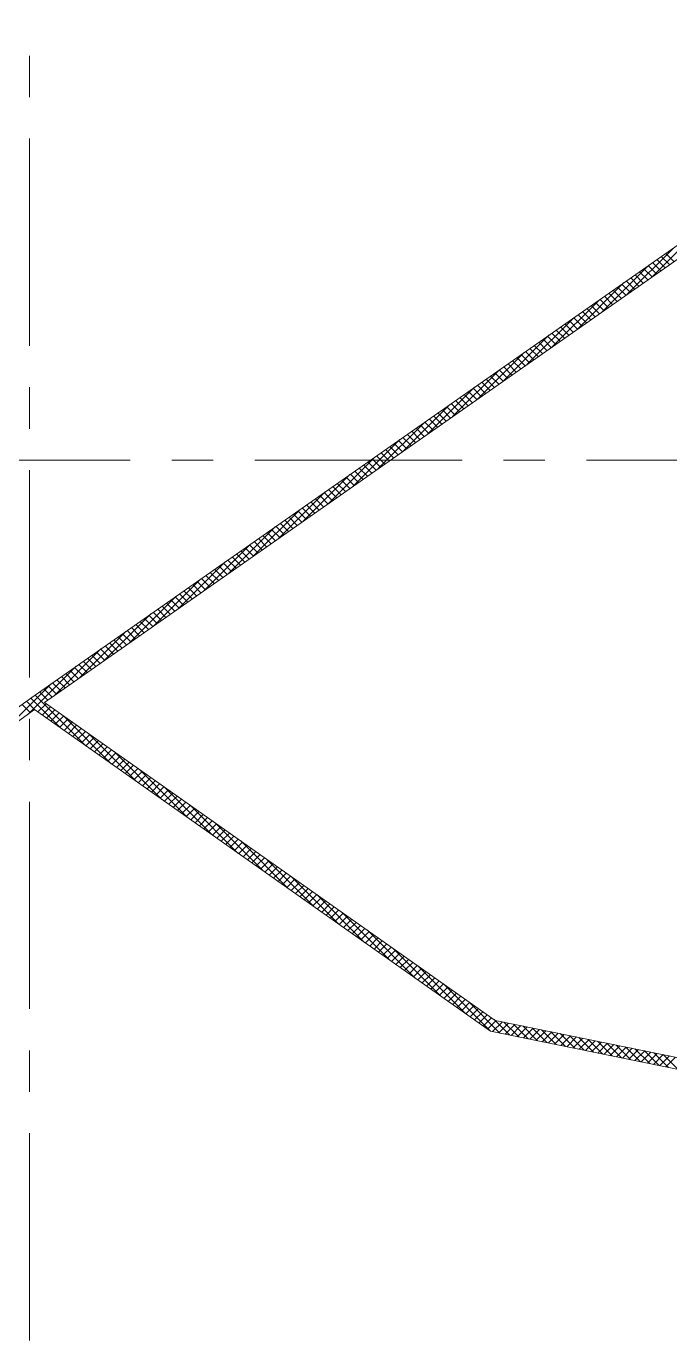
# Model space of a CAD drawing. Header units: millimetres. Extents: x 3384 to 3978, y 1077 to 1497.
# Drawn here: x 3638.23 to 3645.99, y 1178.98 to 1194.75 of the extents above; entities that cross this region are included whole.
import ezdxf

# ---------------------------------------------------------------- set-up
doc = ezdxf.new("R2010")
doc.units = ezdxf.units.MM
doc.linetypes.add('CENTERX2', pattern=[4, 2.5, -0.5, 0.5, -0.5])
for name, color, linetype, lineweight, true_color in [('1', 1, 'Continuous', 18, 0xff0000), ('2', 2, 'Continuous', 18, 0xffff00), ('3', 3, 'CENTERX2', 18, 0x00ff00)]:
    doc.layers.add(name, color=color, linetype=linetype, lineweight=lineweight, true_color=true_color)

msp = doc.modelspace()

# ---------------------------------------------------------------- linework, layer by layer
at = {"layer": '1'}
for p, q in [((3647.31021, 1192.97106), (3638.29725, 1186.65418)), ((3647.32033, 1192.80916), (3638.45015, 1186.59235)), ((3638.29725, 1186.65418), (3632.78265, 1182.65802)), ((3638.45015, 1186.59235), (3643.88261, 1182.75753)), ((3638.33053, 1186.50739), (3632.84067, 1182.52915)), ((3638.33053, 1186.50739), (3643.82651, 1182.62773)), ((3643.88261, 1182.75753), (3655.9262, 1180.30191)), ((3643.82651, 1182.62773), (3655.9262, 1180.16067))]:
    msp.add_line(p, q, dxfattribs=at)
at = {"layer": '2'}
for p, q in [((3645.77237, 1191.72424), (3646.33732, 1192.28919)), ((3645.47217, 1191.51384), (3646.03711, 1192.07878)), ((3645.93438, 1191.83779), (3645.83502, 1191.93715)), ((3645.98718, 1191.87479), (3645.88782, 1191.97415)), ((3646.03998, 1191.9118), (3645.94062, 1192.01116)), ((3645.17196, 1191.30343), (3645.7369, 1191.86838)), ((3645.72319, 1191.68977), (3645.62383, 1191.78913)), ((3645.77599, 1191.72678), (3645.67663, 1191.82613)), ((3645.82879, 1191.76378), (3645.72943, 1191.86314)), ((3645.88158, 1191.80079), (3645.78223, 1191.90014)), ((3644.87175, 1191.09303), (3645.4367, 1191.65797)), ((3645.512, 1191.54175), (3645.41264, 1191.64111)), ((3645.56479, 1191.57876), (3645.46544, 1191.67812)), ((3645.61759, 1191.61576), (3645.51823, 1191.71512)), ((3645.67039, 1191.65277), (3645.57103, 1191.75213)), ((3645.3008, 1191.39374), (3645.20145, 1191.4931)), ((3645.3536, 1191.43074), (3645.25424, 1191.5301)), ((3645.4064, 1191.46775), (3645.30704, 1191.5671)), ((3645.4592, 1191.50475), (3645.35984, 1191.60411)), ((3644.57154, 1190.88262), (3645.13649, 1191.44757)), ((3645.03681, 1191.20872), (3644.93746, 1191.30807)), ((3645.08961, 1191.24572), (3644.99025, 1191.34508)), ((3645.14241, 1191.28272), (3645.04305, 1191.38208)), ((3645.19521, 1191.31973), (3645.09585, 1191.41909)), ((3645.24801, 1191.35673), (3645.14865, 1191.45609)), ((3644.27133, 1190.67222), (3644.83628, 1191.23716)), ((3644.82562, 1191.0607), (3644.72626, 1191.16006)), ((3644.87842, 1191.0977), (3644.77906, 1191.19706)), ((3644.93122, 1191.13471), (3644.83186, 1191.23406)), ((3644.98402, 1191.17171), (3644.88466, 1191.27107)), ((3643.97113, 1190.46181), (3644.53607, 1191.02676)), ((3644.61443, 1190.91268), (3644.51507, 1191.01204)), ((3644.66723, 1190.94968), (3644.56787, 1191.04904)), ((3644.72002, 1190.98669), (3644.62067, 1191.08605)), ((3644.77282, 1191.02369), (3644.67346, 1191.12305)), ((3644.40324, 1190.76466), (3644.30388, 1190.86402)), ((3644.45603, 1190.80167), (3644.35668, 1190.90102)), ((3644.50883, 1190.83867), (3644.40947, 1190.93803)), ((3644.56163, 1190.87568), (3644.46227, 1190.97503)), ((3643.67092, 1190.25141), (3644.23586, 1190.81635)), ((3644.13924, 1190.57964), (3644.03989, 1190.679)), ((3644.19204, 1190.61664), (3644.09268, 1190.716)), ((3644.24484, 1190.65365), (3644.14548, 1190.75301)), ((3644.29764, 1190.69065), (3644.19828, 1190.79001)), ((3644.35044, 1190.72766), (3644.25108, 1190.82702)), ((3643.37071, 1190.041), (3643.93565, 1190.60595)), ((3643.92805, 1190.43162), (3643.82869, 1190.53098)), ((3643.98085, 1190.46863), (3643.88149, 1190.56798)), ((3644.03365, 1190.50563), (3643.93429, 1190.60499)), ((3644.08645, 1190.54264), (3643.98709, 1190.64199)), ((3643.0705, 1189.83059), (3643.63545, 1190.39554)), ((3643.71686, 1190.2836), (3643.6175, 1190.38296)), ((3643.76966, 1190.32061), (3643.6703, 1190.41997)), ((3643.82246, 1190.35761), (3643.7231, 1190.45697)), ((3643.87525, 1190.39462), (3643.7759, 1190.49398)), ((3643.50567, 1190.13559), (3643.40631, 1190.23495)), ((3643.55847, 1190.17259), (3643.45911, 1190.27195)), ((3643.61126, 1190.2096), (3643.51191, 1190.30895)), ((3643.66406, 1190.2466), (3643.5647, 1190.34596)), ((3642.77029, 1189.62019), (3643.33524, 1190.18513)), ((3643.24168, 1189.95057), (3643.14232, 1190.04992)), ((3643.29447, 1189.98757), (3643.19512, 1190.08693)), ((3643.34727, 1190.02457), (3643.24791, 1190.12393)), ((3643.40007, 1190.06158), (3643.30071, 1190.16094)), ((3643.45287, 1190.09858), (3643.35351, 1190.19794)), ((3642.47009, 1189.40978), (3643.03503, 1189.97473)), ((3643.03048, 1189.80255), (3642.93113, 1189.90191)), ((3643.08328, 1189.83955), (3642.98392, 1189.93891)), ((3643.13608, 1189.87656), (3643.03672, 1189.97591)), ((3643.18888, 1189.91356), (3643.08952, 1190.01292)), ((3642.16988, 1189.19938), (3642.73482, 1189.76432)), ((3642.81929, 1189.65453), (3642.71993, 1189.75389)), ((3642.87209, 1189.69153), (3642.77273, 1189.79089)), ((3642.92489, 1189.72854), (3642.82553, 1189.8279)), ((3642.97769, 1189.76554), (3642.87833, 1189.8649)), ((3642.6081, 1189.50651), (3642.50874, 1189.60587)), ((3642.6609, 1189.54352), (3642.56154, 1189.64287)), ((3642.71369, 1189.58052), (3642.61434, 1189.67988)), ((3642.76649, 1189.61753), (3642.66713, 1189.71688)), ((3641.86967, 1188.98897), (3642.43461, 1189.55392)), ((3642.34411, 1189.32149), (3642.24475, 1189.42085)), ((3642.39691, 1189.35849), (3642.29755, 1189.45785)), ((3642.4497, 1189.3955), (3642.35035, 1189.49486)), ((3642.5025, 1189.4325), (3642.40314, 1189.53186)), ((3642.5553, 1189.46951), (3642.45594, 1189.56887)), ((3641.56946, 1188.77857), (3642.13441, 1189.34351)), ((3642.13291, 1189.17347), (3642.03356, 1189.27283)), ((3642.18571, 1189.21048), (3642.08636, 1189.30983)), ((3642.23851, 1189.24748), (3642.13915, 1189.34684)), ((3642.29131, 1189.28449), (3642.19195, 1189.38384)), ((3641.26925, 1188.56816), (3641.8342, 1189.13311)), ((3641.92172, 1189.02545), (3641.82236, 1189.12481)), ((3641.97452, 1189.06246), (3641.87516, 1189.16182)), ((3642.02732, 1189.09946), (3641.92796, 1189.19882)), ((3642.08012, 1189.13647), (3641.98076, 1189.23583)), ((3641.65773, 1188.84043), (3641.55837, 1188.93979)), ((3641.71053, 1188.87744), (3641.61117, 1188.9768)), ((3641.76333, 1188.91444), (3641.66397, 1189.0138)), ((3641.81613, 1188.95145), (3641.71677, 1189.0508)), ((3641.86892, 1188.98845), (3641.76957, 1189.08781)), ((3640.96904, 1188.35776), (3641.53399, 1188.9227)), ((3641.44654, 1188.69242), (3641.34718, 1188.79177)), ((3641.49934, 1188.72942), (3641.39998, 1188.82878)), ((3641.55214, 1188.76642), (3641.45278, 1188.86578)), ((3641.60493, 1188.80343), (3641.50558, 1188.90279)), ((3640.66884, 1188.14735), (3641.23378, 1188.7123)), ((3641.23535, 1188.5444), (3641.13599, 1188.64376)), ((3641.28814, 1188.5814), (3641.18879, 1188.68076)), ((3641.34094, 1188.61841), (3641.24158, 1188.71776)), ((3641.39374, 1188.65541), (3641.29438, 1188.75477)), ((3640.36863, 1187.93694), (3640.93357, 1188.50189)), ((3641.02415, 1188.39638), (3640.9248, 1188.49574)), ((3641.07695, 1188.43338), (3640.97759, 1188.53274)), ((3641.12975, 1188.47039), (3641.03039, 1188.56975)), ((3641.18255, 1188.50739), (3641.08319, 1188.60675)), ((3640.76016, 1188.21136), (3640.6608, 1188.31072)), ((3640.81296, 1188.24836), (3640.7136, 1188.34772)), ((3640.86576, 1188.28537), (3640.7664, 1188.38472)), ((3640.91856, 1188.32237), (3640.8192, 1188.42173)), ((3640.97136, 1188.35938), (3640.872, 1188.45873)), ((3640.06842, 1187.72654), (3640.63337, 1188.29148)), ((3640.54897, 1188.06334), (3640.44961, 1188.1627)), ((3640.60177, 1188.10034), (3640.50241, 1188.1997)), ((3640.65457, 1188.13735), (3640.55521, 1188.23671)), ((3640.70736, 1188.17435), (3640.60801, 1188.27371)), ((3639.76821, 1187.51613), (3640.33316, 1188.08108)), ((3640.33778, 1187.91532), (3640.23842, 1188.01468)), ((3640.39058, 1187.95233), (3640.29122, 1188.05169)), ((3640.44337, 1187.98933), (3640.34402, 1188.08869)), ((3640.49617, 1188.02634), (3640.39681, 1188.12569)), ((3639.468, 1187.30573), (3640.03295, 1187.87067)), ((3640.12659, 1187.76731), (3640.02723, 1187.86666)), ((3640.17938, 1187.80431), (3640.08003, 1187.90367)), ((3640.23218, 1187.84131), (3640.13282, 1187.94067)), ((3640.28498, 1187.87832), (3640.18562, 1187.97768)), ((3639.86259, 1187.58228), (3639.76324, 1187.68164)), ((3639.91539, 1187.61929), (3639.81603, 1187.71865)), ((3639.96819, 1187.65629), (3639.86883, 1187.75565)), ((3640.02099, 1187.6933), (3639.92163, 1187.79265)), ((3640.07379, 1187.7303), (3639.97443, 1187.82966)), ((3639.1678, 1187.09532), (3639.73274, 1187.66027)), ((3639.6514, 1187.43427), (3639.55204, 1187.53362)), ((3639.7042, 1187.47127), (3639.60484, 1187.57063)), ((3639.757, 1187.50827), (3639.65764, 1187.60763)), ((3639.8098, 1187.54528), (3639.71044, 1187.64464)), ((3638.86759, 1186.88492), (3639.43253, 1187.44986)), ((3639.44021, 1187.28625), (3639.34085, 1187.38561)), ((3639.49301, 1187.32325), (3639.39365, 1187.42261)), ((3639.54581, 1187.36026), (3639.44645, 1187.45961)), ((3639.5986, 1187.39726), (3639.49925, 1187.49662)), ((3638.56738, 1186.67451), (3639.13233, 1187.23946)), ((3639.22902, 1187.13823), (3639.12966, 1187.23759)), ((3639.28181, 1187.17523), (3639.18246, 1187.27459)), ((3639.33461, 1187.21224), (3639.23525, 1187.3116)), ((3639.38741, 1187.24924), (3639.28805, 1187.3486)), ((3638.96503, 1186.95321), (3638.86567, 1187.05257)), ((3639.01782, 1186.99021), (3638.91847, 1187.08957)), ((3639.07062, 1187.02722), (3638.97126, 1187.12657)), ((3639.12342, 1187.06422), (3639.02406, 1187.16358)), ((3639.17622, 1187.10123), (3639.07686, 1187.20058)), ((3638.25764, 1186.45457), (3638.83212, 1187.02905)), ((3638.75383, 1186.80519), (3638.65448, 1186.90455)), ((3638.80663, 1186.84219), (3638.70727, 1186.94155)), ((3638.85943, 1186.8792), (3638.76007, 1186.97856)), ((3638.91223, 1186.9162), (3638.81287, 1187.01556)), ((3637.93149, 1186.21823), (3638.53191, 1186.81865)), ((3638.54264, 1186.65717), (3638.44328, 1186.75653)), ((3638.59544, 1186.69418), (3638.49608, 1186.79354)), ((3638.64824, 1186.73118), (3638.54888, 1186.83054)), ((3638.70104, 1186.76819), (3638.60168, 1186.86754)), ((3638.33965, 1186.50096), (3638.23299, 1186.60761)), ((3638.645, 1186.2854), (3638.28506, 1186.64535)), ((3638.95036, 1186.06985), (3638.33769, 1186.68252)), ((3638.37141, 1186.47854), (3638.47071, 1186.57784)), ((3638.48984, 1186.62017), (3638.39048, 1186.71953)), ((3638.28001, 1186.47079), (3638.18092, 1186.56988)), ((3638.42405, 1186.44138), (3638.52335, 1186.54068)), ((3638.47669, 1186.40422), (3638.57599, 1186.50352)), ((3638.52933, 1186.36706), (3638.62863, 1186.46636)), ((3638.58197, 1186.3299), (3638.68127, 1186.4292)), ((3639.25571, 1185.8543), (3638.67972, 1186.43029)), ((3638.63462, 1186.29273), (3638.73392, 1186.39203)), ((3638.68726, 1186.25557), (3638.78656, 1186.35487)), ((3638.7399, 1186.21841), (3638.8392, 1186.31771)), ((3638.79254, 1186.18125), (3638.89184, 1186.28055)), ((3638.84518, 1186.14409), (3638.94448, 1186.24339)), ((3638.89783, 1186.10693), (3638.99713, 1186.20623)), ((3638.95047, 1186.06977), (3639.04977, 1186.16907)), ((3639.56107, 1185.63874), (3638.98507, 1186.21474)), ((3639.00311, 1186.03261), (3639.10241, 1186.13191)), ((3639.05575, 1185.99545), (3639.15505, 1186.09475)), ((3639.10839, 1185.95829), (3639.20769, 1186.05759)), ((3639.16104, 1185.92113), (3639.26034, 1186.02043)), ((3639.21368, 1185.88397), (3639.31298, 1185.98327)), ((3639.26632, 1185.84681), (3639.36562, 1185.94611)), ((3639.86642, 1185.42319), (3639.29043, 1185.99919)), ((3639.31896, 1185.80965), (3639.41826, 1185.90895)), ((3639.37161, 1185.77249), (3639.4709, 1185.87179)), ((3639.42425, 1185.73533), (3639.52355, 1185.83463)), ((3639.47689, 1185.69817), (3639.57619, 1185.79747)), ((3640.17178, 1185.20764), (3639.59578, 1185.78364)), ((3639.52953, 1185.66101), (3639.62883, 1185.76031)), ((3639.58217, 1185.62385), (3639.68147, 1185.72315)), ((3639.63482, 1185.58669), (3639.73412, 1185.68599)), ((3639.68746, 1185.54953), (3639.78676, 1185.64883)), ((3639.7401, 1185.51237), (3639.8394, 1185.61166)), ((3639.79274, 1185.4752), (3639.89204, 1185.5745)), ((3639.84538, 1185.43804), (3639.94468, 1185.53734)), ((3639.89803, 1185.40088), (3639.99733, 1185.50018)), ((3640.47713, 1184.99209), (3639.90114, 1185.56808)), ((3639.95067, 1185.36372), (3640.04997, 1185.46302)), ((3640.00331, 1185.32656), (3640.10261, 1185.42586)), ((3640.05595, 1185.2894), (3640.15525, 1185.3887)), ((3640.10859, 1185.25224), (3640.20789, 1185.35154)), ((3640.16124, 1185.21508), (3640.26054, 1185.31438)), ((3640.78249, 1184.77653), (3640.20649, 1185.35253)), ((3640.21388, 1185.17792), (3640.31318, 1185.27722)), ((3640.26652, 1185.14076), (3640.36582, 1185.24006)), ((3640.31916, 1185.1036), (3640.41846, 1185.2029)), ((3640.37181, 1185.06644), (3640.4711, 1185.16574)), ((3640.42445, 1185.02928), (3640.52375, 1185.12858)), ((3640.47709, 1184.99212), (3640.57639, 1185.09142)), ((3641.08784, 1184.56098), (3640.51185, 1185.13698)), ((3640.52973, 1184.95496), (3640.62903, 1185.05426)), ((3640.58237, 1184.9178), (3640.68167, 1185.0171)), ((3640.63502, 1184.88064), (3640.73432, 1184.97994)), ((3640.68766, 1184.84348), (3640.78696, 1184.94278)), ((3640.7403, 1184.80632), (3640.8396, 1184.90562)), ((3640.79294, 1184.76916), (3640.89224, 1184.86846)), ((3641.3932, 1184.34543), (3640.8172, 1184.92143)), ((3640.84558, 1184.732), (3640.94488, 1184.83129)), ((3640.89823, 1184.69483), (3640.99753, 1184.79413)), ((3640.95087, 1184.65767), (3641.05017, 1184.75697)), ((3641.00351, 1184.62051), (3641.10281, 1184.71981)), ((3641.05615, 1184.58335), (3641.15545, 1184.68265)), ((3641.69855, 1184.12988), (3641.12256, 1184.70587)), ((3641.10879, 1184.54619), (3641.20809, 1184.64549)), ((3641.16144, 1184.50903), (3641.26074, 1184.60833)), ((3641.21408, 1184.47187), (3641.31338, 1184.57117)), ((3641.26672, 1184.43471), (3641.36602, 1184.53401)), ((3641.31936, 1184.39755), (3641.41866, 1184.49685)), ((3641.372, 1184.36039), (3641.4713, 1184.45969)), ((3641.42465, 1184.32323), (3641.52395, 1184.42253)), ((3642.00391, 1183.91432), (3641.42791, 1184.49032)), ((3641.47729, 1184.28607), (3641.57659, 1184.38537)), ((3641.52993, 1184.24891), (3641.62923, 1184.34821)), ((3641.58257, 1184.21175), (3641.68187, 1184.31105)), ((3641.63522, 1184.17459), (3641.73451, 1184.27389)), ((3641.68786, 1184.13743), (3641.78716, 1184.23673)), ((3642.30927, 1183.69877), (3641.73327, 1184.27477)), ((3641.7405, 1184.10027), (3641.8398, 1184.19957)), ((3641.79314, 1184.06311), (3641.89244, 1184.16241)), ((3641.84578, 1184.02595), (3641.94508, 1184.12525)), ((3641.89843, 1183.98879), (3641.99773, 1184.08809)), ((3641.95107, 1183.95163), (3642.05037, 1184.05093)), ((3642.61462, 1183.48322), (3642.03862, 1184.05922)), ((3642.00371, 1183.91446), (3642.10301, 1184.01376)), ((3642.05635, 1183.8773), (3642.15565, 1183.9766)), ((3642.10899, 1183.84014), (3642.20829, 1183.93944)), ((3642.16164, 1183.80298), (3642.26094, 1183.90228)), ((3642.21428, 1183.76582), (3642.31358, 1183.86512)), ((3642.26692, 1183.72866), (3642.36622, 1183.82796)), ((3642.31956, 1183.6915), (3642.41886, 1183.7908)), ((3642.91998, 1183.26767), (3642.34398, 1183.84366)), ((3642.3722, 1183.65434), (3642.4715, 1183.75364)), ((3642.42485, 1183.61718), (3642.52415, 1183.71648)), ((3642.47749, 1183.58002), (3642.57679, 1183.67932)), ((3642.53013, 1183.54286), (3642.62943, 1183.64216)), ((3642.58277, 1183.5057), (3642.68207, 1183.605)), ((3643.22533, 1183.05211), (3642.64933, 1183.62811)), ((3642.63542, 1183.46854), (3642.73471, 1183.56784)), ((3642.68806, 1183.43138), (3642.78736, 1183.53068)), ((3642.7407, 1183.39422), (3642.84, 1183.49352)), ((3642.79334, 1183.35706), (3642.89264, 1183.45636)), ((3642.84598, 1183.3199), (3642.94528, 1183.4192)), ((3642.89863, 1183.28274), (3642.99793, 1183.38204)), ((3642.95127, 1183.24558), (3643.05057, 1183.34488)), ((3643.53069, 1182.83656), (3642.95469, 1183.41256)), ((3643.00391, 1183.20842), (3643.10321, 1183.30772)), ((3643.05655, 1183.17126), (3643.15585, 1183.27056)), ((3643.10919, 1183.1341), (3643.20849, 1183.23339)), ((3643.16184, 1183.09693), (3643.26114, 1183.19623)), ((3643.21448, 1183.05977), (3643.31378, 1183.15907)), ((3643.83003, 1182.62702), (3643.26004, 1183.197)), ((3643.26712, 1183.02261), (3643.36642, 1183.12191)), ((3643.31976, 1182.98545), (3643.41906, 1183.08475)), ((3643.3724, 1182.94829), (3643.4717, 1183.04759)), ((3643.42505, 1182.91113), (3643.52435, 1183.01043)), ((3643.47769, 1182.87397), (3643.57699, 1182.97327)), ((3643.94284, 1182.60402), (3643.5654, 1182.98145)), ((3643.53033, 1182.83681), (3643.62963, 1182.93611)), ((3643.58297, 1182.79965), (3643.68227, 1182.89895)), ((3643.63561, 1182.76249), (3643.73491, 1182.86179)), ((3643.68826, 1182.72533), (3643.78756, 1182.82463)), ((3643.7409, 1182.68817), (3643.8402, 1182.78747)), ((3643.79354, 1182.65101), (3643.89711, 1182.75458)), ((3643.85438, 1182.62205), (3643.9717, 1182.73937)), ((3644.05564, 1182.58102), (3643.87075, 1182.7659)), ((3643.92898, 1182.60684), (3644.04629, 1182.72416)), ((3644.16844, 1182.55802), (3643.99103, 1182.73543)), ((3644.00357, 1182.59163), (3644.12089, 1182.70895)), ((3644.07816, 1182.57642), (3644.19548, 1182.69374)), ((3644.28124, 1182.53502), (3644.10383, 1182.71243)), ((3644.15276, 1182.56121), (3644.27007, 1182.67853)), ((3644.39405, 1182.51202), (3644.21664, 1182.68943)), ((3644.22735, 1182.546), (3644.34467, 1182.66332)), ((3644.30195, 1182.5308), (3644.41926, 1182.64811)), ((3644.50685, 1182.48902), (3644.32944, 1182.66643)), ((3644.37654, 1182.51559), (3644.49386, 1182.6329)), ((3644.61965, 1182.46602), (3644.44224, 1182.64343)), ((3644.45113, 1182.50038), (3644.56845, 1182.61769)), ((3644.52573, 1182.48517), (3644.64304, 1182.60248)), ((3644.73245, 1182.44302), (3644.55504, 1182.62043)), ((3644.60032, 1182.46996), (3644.71764, 1182.58727)), ((3644.84526, 1182.42002), (3644.66785, 1182.59743)), ((3644.67491, 1182.45475), (3644.79223, 1182.57207)), ((3644.74951, 1182.43954), (3644.86682, 1182.55686)), ((3644.95806, 1182.39702), (3644.78065, 1182.57443)), ((3644.8241, 1182.42433), (3644.94142, 1182.54165)), ((3645.07086, 1182.37402), (3644.89345, 1182.55143)), ((3644.89869, 1182.40912), (3645.01601, 1182.52644)), ((3644.97329, 1182.39391), (3645.0906, 1182.51123)), ((3645.18366, 1182.35102), (3645.00625, 1182.52843)), ((3645.04788, 1182.3787), (3645.1652, 1182.49602)), ((3645.29646, 1182.32802), (3645.11905, 1182.50543)), ((3645.12247, 1182.36349), (3645.23979, 1182.48081)), ((3645.40927, 1182.30502), (3645.23186, 1182.48243)), ((3645.19707, 1182.34828), (3645.31438, 1182.4656)), ((3645.27166, 1182.33308), (3645.38898, 1182.45039)), ((3645.52207, 1182.28202), (3645.34466, 1182.45943)), ((3645.34625, 1182.31787), (3645.46357, 1182.43518)), ((3645.42085, 1182.30266), (3645.53816, 1182.41997)), ((3645.63487, 1182.25902), (3645.45746, 1182.43643)), ((3645.49544, 1182.28745), (3645.61276, 1182.40476)), ((3645.57003, 1182.27224), (3645.68735, 1182.38956)), ((3645.74767, 1182.23602), (3645.57026, 1182.41343)), ((3645.64463, 1182.25703), (3645.76194, 1182.37435)), ((3645.86048, 1182.21302), (3645.68307, 1182.39043)), ((3645.71922, 1182.24182), (3645.83654, 1182.35914)), ((3645.79381, 1182.22661), (3645.91113, 1182.34393)), ((3645.97328, 1182.19002), (3645.79587, 1182.36743)), ((3645.86841, 1182.2114), (3645.98572, 1182.32872)), ((3646.08608, 1182.16702), (3645.90867, 1182.34443)), ((3645.943, 1182.19619), (3646.06032, 1182.31351))]:
    msp.add_line(p, q, dxfattribs=at)
at = {"layer": '3'}
for p, q in [((3638.27161, 1126.89539), (3638.27161, 1205.97564)), ((3616.98524, 1189.51403), (3660.85269, 1189.51403))]:
    msp.add_line(p, q, dxfattribs=at)

doc.saveas('drawing.dxf')
